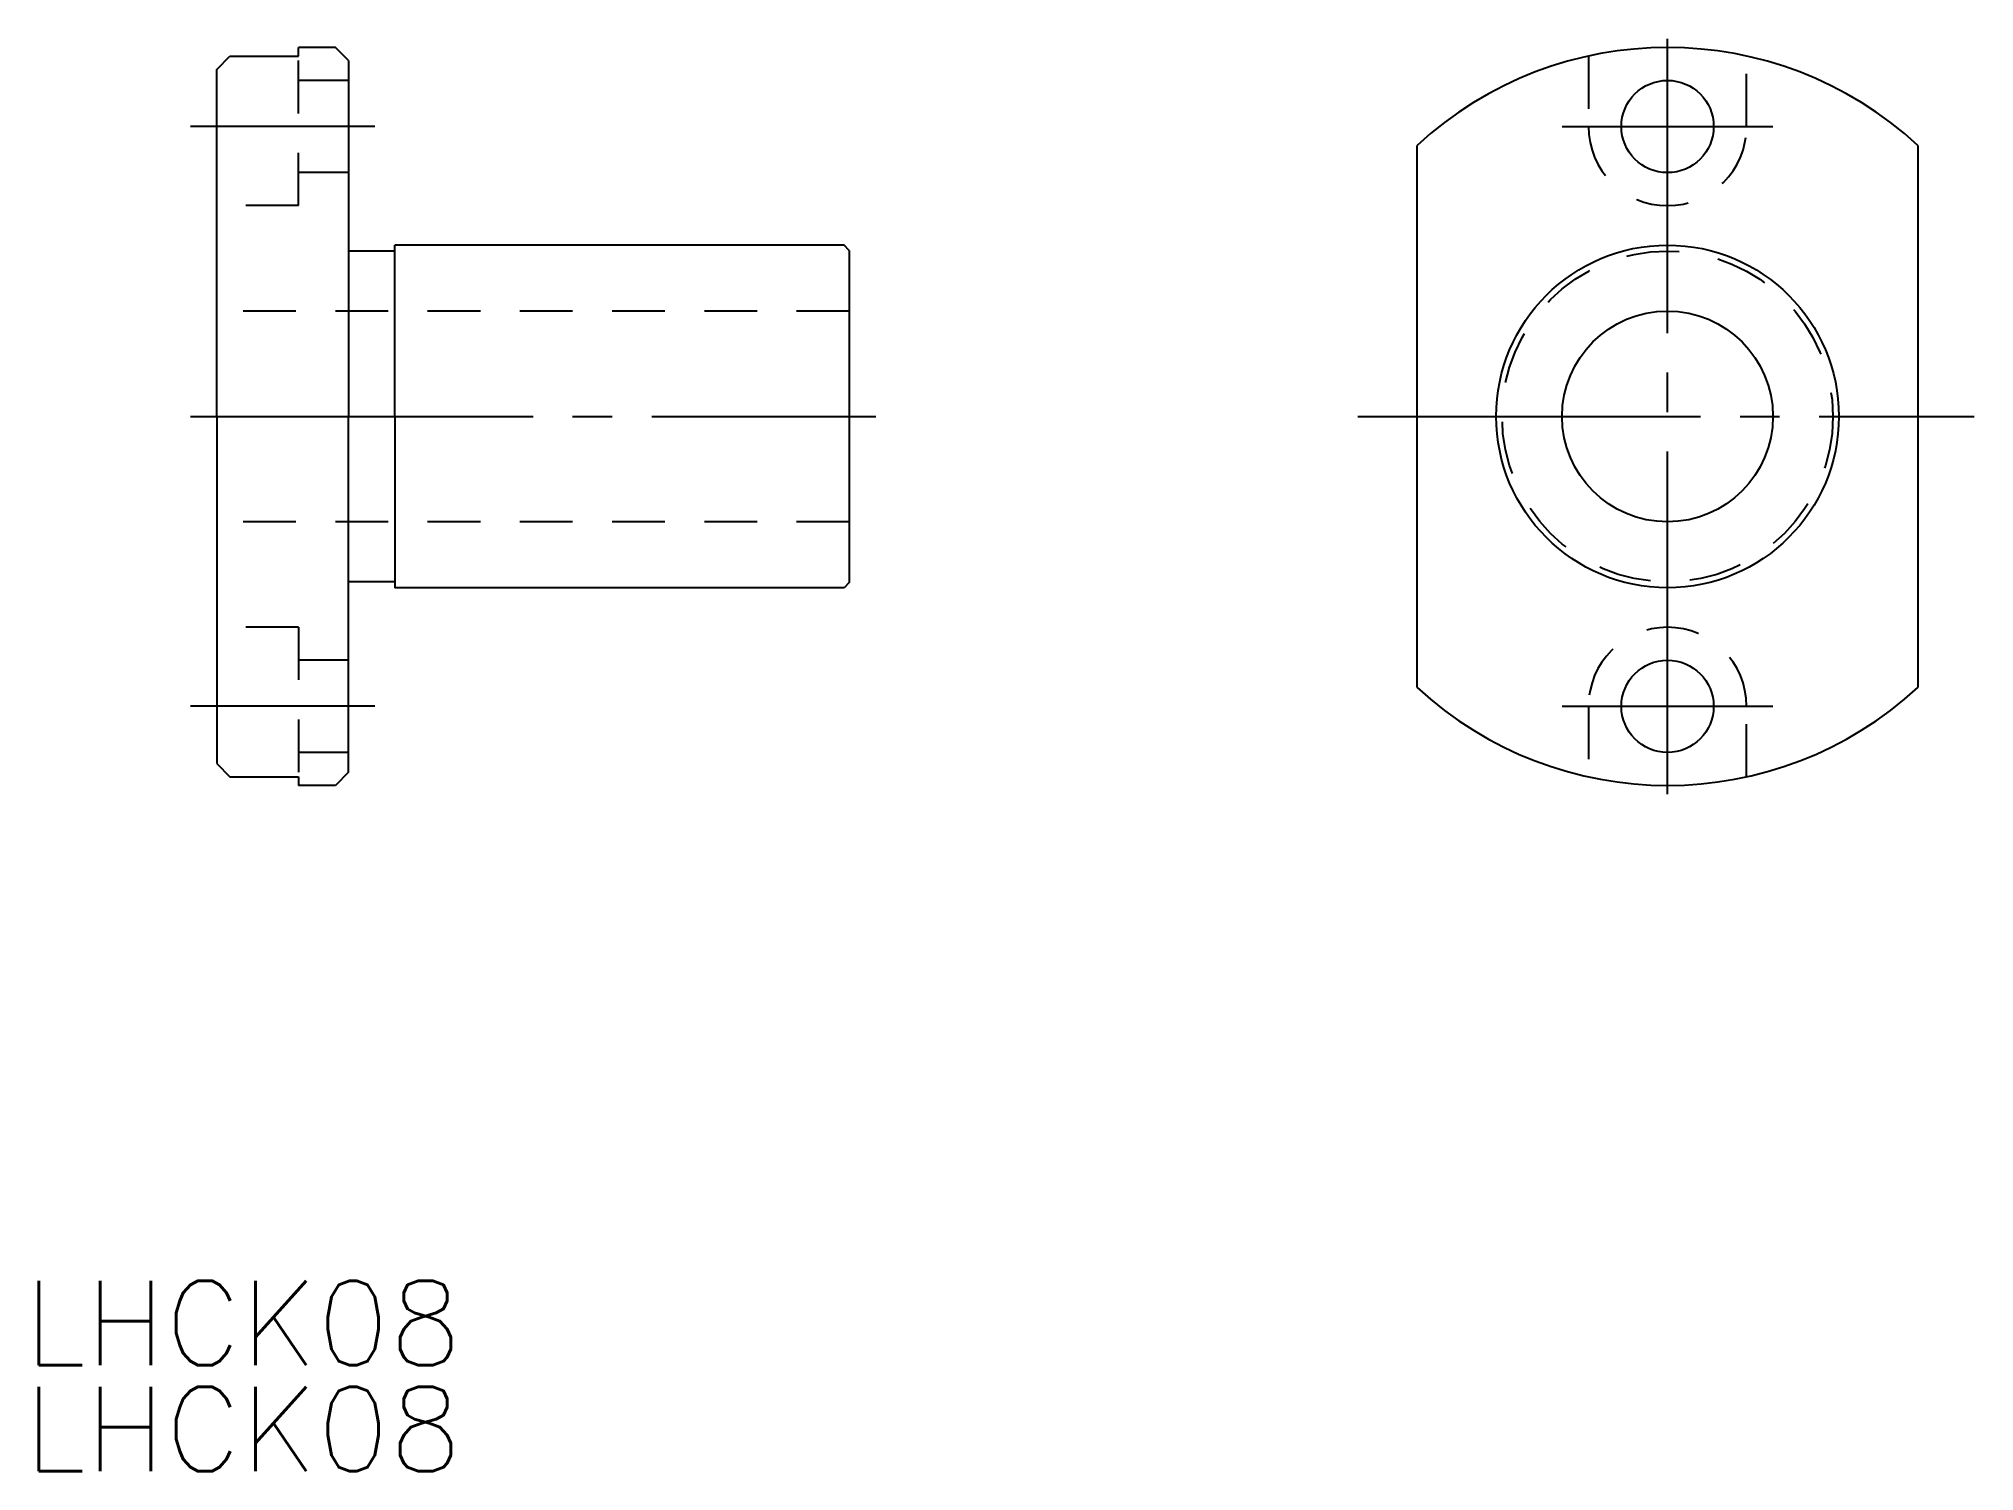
# Model space of a CAD drawing. Extents: x 114.3 to 187.8, y 114 to 168.3.
import ezdxf

# ---------------------------------------------------------------- set-up
doc = ezdxf.new("R2010")
doc.units = 0
doc.linetypes.add('CENTER', pattern=[17.5, 13, -1.5, 1.5, -1.5])
doc.linetypes.add('DASHED', pattern=[3.5, 2, -1.5])
doc.layers.get('0').update_dxf_attribs({"linetype": 'CONTINUOUS'})
doc.layers.add('CENTER', color=1, linetype='CENTER')
doc.styles.get("Standard").update_dxf_attribs({"font": 'txt.shx', "bigfont": '@extfont2.shx'})

msp = doc.modelspace()

# ---------------------------------------------------------------- linework, layer by layer
at = {"color": 7, "linetype": 'CONTINUOUS'}
for p, q in [((121.084, 167.158), (121.584, 167.67)), ((121.584, 167.67), (124.184, 167.67)), ((124.184, 167.67), (124.184, 167.996)), ((125.584, 167.996), (124.184, 167.996)), ((126.084, 167.496), (125.584, 167.996)), ((126.084, 167.496), (126.084, 153.996)), ((121.086, 153.996), (121.084, 167.158)), ((166.629, 163.587), (166.629, 164.279)), ((185.629, 164.279), (185.629, 163.587)), ((166.629, 144.404), (166.629, 163.587)), ((185.629, 163.587), (185.629, 144.404)), ((127.834, 160.271), (126.084, 160.271)), ((127.834, 153.996), (127.834, 160.496)), ((144.884, 160.496), (127.834, 160.496)), ((145.084, 160.296), (144.884, 160.496)), ((145.084, 160.296), (145.084, 147.696)), ((121.086, 153.996), (121.084, 140.833)), ((125.584, 153.995), (125.584, 153.996)), ((126.084, 153.996), (126.084, 153.995)), ((126.084, 140.496), (126.084, 153.995)), ((127.834, 153.995), (127.834, 153.996)), ((127.834, 153.995), (127.834, 147.496)), ((144.884, 153.995), (144.884, 153.996)), ((127.834, 147.721), (126.084, 147.721)), ((145.084, 147.696), (144.884, 147.496)), ((144.884, 147.496), (127.834, 147.496)), ((166.629, 143.712), (166.629, 144.404)), ((185.629, 144.404), (185.629, 143.712)), ((121.084, 140.833), (121.584, 140.321)), ((121.584, 140.321), (124.184, 140.321)), ((124.184, 140.321), (124.184, 139.996)), ((126.084, 140.496), (125.584, 139.996)), ((125.584, 139.996), (124.184, 139.996))]:
    msp.add_line(p, q, dxfattribs=at)
at = {"color": 3, "linetype": 'DASHED'}
for p, q in [((124.185, 161.996), (124.184, 167.67)), ((173.129, 167.67), (173.129, 164.996)), ((179.129, 164.996), (179.129, 167.67)), ((126.084, 166.746), (124.184, 166.746)), ((126.084, 163.246), (124.185, 163.246)), ((124.185, 161.996), (121.085, 161.996)), ((145.084, 157.996), (121.084, 157.996)), ((145.084, 149.996), (121.084, 149.996)), ((124.185, 145.996), (121.085, 145.996)), ((124.185, 145.996), (124.184, 140.321)), ((126.084, 144.746), (124.185, 144.746)), ((173.129, 142.996), (173.129, 140.321)), ((179.129, 140.321), (179.129, 142.996)), ((126.084, 141.246), (124.184, 141.246))]:
    msp.add_line(p, q, dxfattribs=at)
at = {"color": 1, "linetype": 'CENTER'}
for p, q in [((127.084, 164.996), (120.085, 164.996)), ((127.084, 142.996), (120.085, 142.996))]:
    msp.add_line(p, q, dxfattribs=at)
at = {"color": 7, "linetype": 'CONTINUOUS'}
for centre, radius in [((176.129, 164.996), 1.75), ((176.129, 153.996), 6.5), ((176.129, 153.996), 4), ((176.129, 142.996), 1.75)]:
    msp.add_circle(centre, radius, dxfattribs=at)
at = {"color": 3, "linetype": 'DASHED'}
msp.add_circle((176.129, 153.996), 6.275, dxfattribs=at)
at = {"color": 7, "linetype": 'CONTINUOUS'}
for start, end in [(47.26789, 132.73211), (227.26789, 312.73211)]:
    msp.add_arc((176.129, 153.996), 14, start, end, dxfattribs=at)
at = {"color": 3, "linetype": 'DASHED'}
for centre, start, end in [((176.129, 164.996), 180, 0), ((176.129, 142.996), 0, 180)]:
    msp.add_arc(centre, 3, start, end, dxfattribs=at)
at = {"layer": 'CENTER', "color": 1, "linetype": 'CENTER'}
for p, q in [((176.129, 139.662), (176.129, 168.329)), ((172.129, 164.996), (180.129, 164.996)), ((120.086, 153.996), (146.084, 153.996)), ((164.383, 153.996), (187.769, 153.996)), ((172.129, 142.996), (180.129, 142.996))]:
    msp.add_line(p, q, dxfattribs=at)

# ---------------------------------------------------------------- texts
at = {"color": 7, "linetype": 'CONTINUOUS'}
for s, p in [('LHCK08 ', (113.778, 117.995)), ('LHCK08', (113.778, 113.97))]:
    msp.add_text(s, height=3.2, dxfattribs=at).set_placement(p)

doc.saveas('drawing.dxf')
